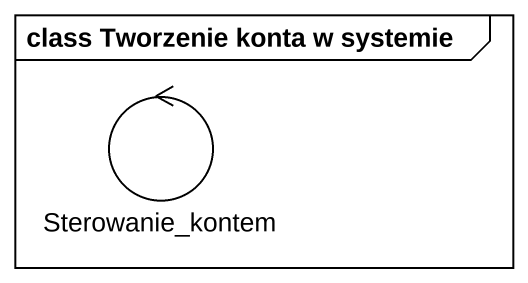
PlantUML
@startuml
mainframe class Tworzenie konta w systemie
control Sterowanie_kontem
@enduml
